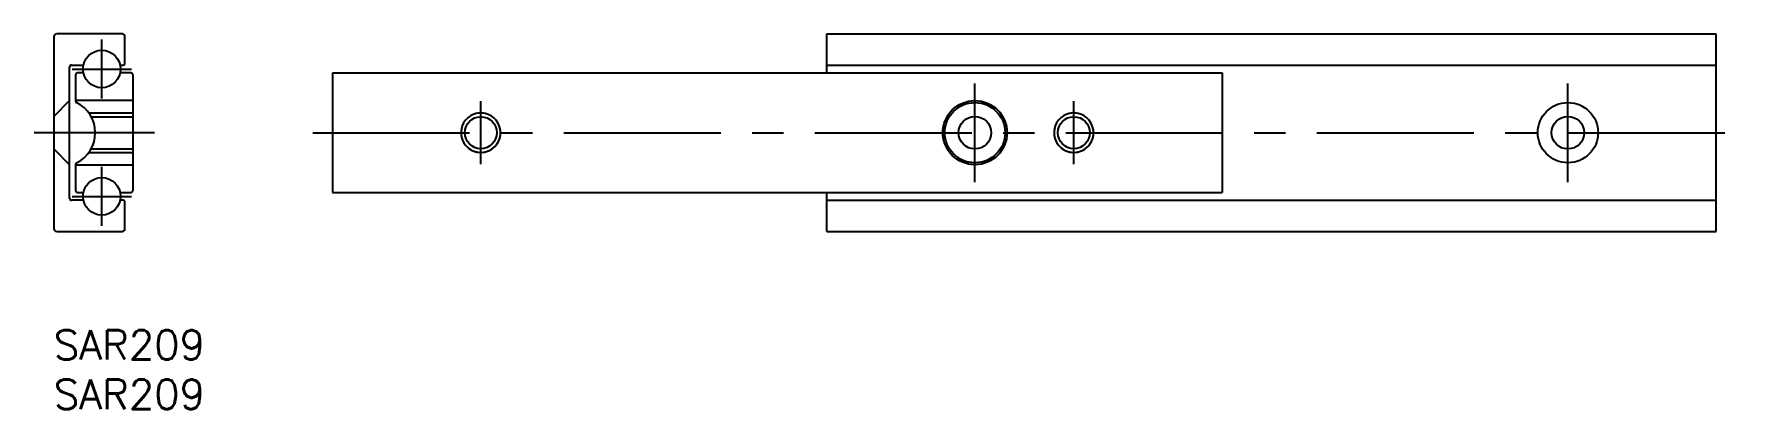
# Model space of a CAD drawing. Extents: x -2 to 170, y -8 to 30.
import ezdxf

# ---------------------------------------------------------------- set-up
doc = ezdxf.new("R2010")
doc.units = 0
doc.header["$LTSCALE"] = 0.5
doc.linetypes.add('CENTER', pattern=[50.8, 31.75, -6.35, 6.35, -6.35])
doc.linetypes.add('DASHED', pattern=[19.05, 12.7, -6.35])
for name, color, linetype in [('MSM_CENTER', 1, 'CENTER'), ('MSM_CONTINUOUS', 7, 'CONTINUOUS'), ('MSM_DASHED', 4, 'DASHED'), ('MSM_NARROW', 5, 'CONTINUOUS'), ('MSM_PART_NUMBER', 7, 'CONTINUOUS')]:
    doc.layers.add(name, color=color, linetype=linetype)
doc.styles.get("Standard").update_dxf_attribs({"font": 'txt.shx', "height": 3, "bigfont": 'bigfont.shx'})

# ---------------------------------------------------------------- blocks, each defined once
blk = doc.blocks.new('*U5')
at = {"layer": 'MSM_PART_NUMBER'}
blk.add_text('SAR209', height=3, dxfattribs=at).set_placement((0, -3))
blk = doc.blocks.new('*U6')
at = {"layer": 'MSM_PART_NUMBER'}
blk.add_text('SAR209', height=3, dxfattribs=at).set_placement((0, -8))

msp = doc.modelspace()

# ---------------------------------------------------------------- linework, layer by layer
at = {"layer": 'MSM_CENTER'}
for p, q in [((4.85, 23.45), (4.85, 29.45)), ((1.85, 26.45), (7.85, 26.45)), ((93.2, 15), (93.2, 25)), ((153.2, 15), (153.2, 25)), ((43.2, 16.8), (43.2, 23.2)), ((103.2, 16.8), (103.2, 23.2)), ((10.2, 20), (-2, 20)), ((26.2, 20), (170.2, 20)), ((4.85, 10.55), (4.85, 16.55)), ((1.85, 13.55), (7.85, 13.55))]:
    msp.add_line(p, q, dxfattribs=at)
at = {"layer": 'MSM_CONTINUOUS'}
for p, q in [((0, 29.7), (0, 10.3)), ((6.9, 30), (0.3, 30)), ((7.2, 27.05), (7.2, 29.7)), ((78.2, 26.05), (78.2, 30)), ((78.2, 30), (168.2, 30)), ((168.2, 10), (168.2, 30)), ((1.6, 13.35), (1.6, 26.65)), ((1.8, 26.85), (2.99, 26.85)), ((2.2, 25.85), (2.2, 23.22)), ((2.99, 26.05), (2.4, 26.05)), ((6.71, 26.85), (7, 26.85)), ((7.8, 26.05), (6.71, 26.05)), ((8, 25.85), (8, 14.15)), ((28.2, 26.05), (28.2, 13.95)), ((28.2, 26.05), (118.2, 26.05)), ((78.2, 26.85), (168.2, 26.85)), ((118.2, 26.05), (118.2, 13.95)), ((2.2, 16.78), (2.2, 14.15)), ((2.4, 13.95), (2.99, 13.95)), ((6.71, 13.95), (7.8, 13.95)), ((28.2, 13.95), (118.2, 13.95)), ((78.2, 10), (78.2, 13.95)), ((2.99, 13.15), (1.8, 13.15)), ((7, 13.15), (6.71, 13.15)), ((7.2, 10.3), (7.2, 12.95)), ((78.2, 13.15), (168.2, 13.15)), ((0.3, 10), (6.9, 10)), ((78.2, 10), (168.2, 10))]:
    msp.add_line(p, q, dxfattribs=at)
for centre, radius in [((4.85, 26.45), 1.9), ((93.2, 20), 3.25), ((93.2, 20), 3.05), ((153.2, 20), 3.05), ((43.2, 20), 1.62), ((93.2, 20), 1.65), ((103.2, 20), 1.62), ((153.2, 20), 1.65), ((4.85, 13.55), 1.9)]:
    msp.add_circle(centre, radius, dxfattribs=at)
for centre, radius, start, end in [((0.3, 29.7), 0.3, 90, 180), ((6.9, 29.7), 0.3, 0, 90), ((1.8, 26.65), 0.2, 90, 180), ((2.4, 25.85), 0.2, 90, 180), ((7, 27.05), 0.2, 270, 0), ((7.8, 25.85), 0.2, 0, 90), ((2.4, 23.22), 0.2, 180, 243.6122), ((0.8, 20), 3.4, 296.3878, 63.6122), ((2.4, 16.78), 0.2, 116.3878, 180), ((2.4, 14.15), 0.2, 180, 270), ((7.8, 14.15), 0.2, 270, 0), ((1.8, 13.35), 0.2, 180, 270), ((7, 12.95), 0.2, 0, 90), ((0.3, 10.3), 0.3, 180, 270), ((6.9, 10.3), 0.3, 270, 0)]:
    msp.add_arc(centre, radius, start, end, dxfattribs=at)
at = {"layer": 'MSM_DASHED'}
for p, q in [((1.6, 23.25), (0, 21.65)), ((8, 23.25), (2.2, 23.25)), ((3.55, 22), (8, 22)), ((3.79, 21.62), (8, 21.62)), ((0, 18.35), (1.6, 16.75)), ((3.55, 18), (8, 18)), ((3.79, 18.38), (8, 18.38)), ((2.2, 16.75), (8, 16.75))]:
    msp.add_line(p, q, dxfattribs=at)
at = {"layer": 'MSM_NARROW'}
for centre, start, end in [((43.2, 20), 75, 15), ((43.2, 20), 165, 105), ((103.2, 20), 75, 15), ((103.2, 20), 165, 105)]:
    msp.add_arc(centre, 2, start, end, dxfattribs=at)

# ---------------------------------------------------------------- block references
at = {"layer": 'MSM_CONTINUOUS'}
for name in ['*U5', '*U6']:
    msp.add_blockref(name, (0, 0), dxfattribs=at)

doc.saveas('drawing.dxf')
